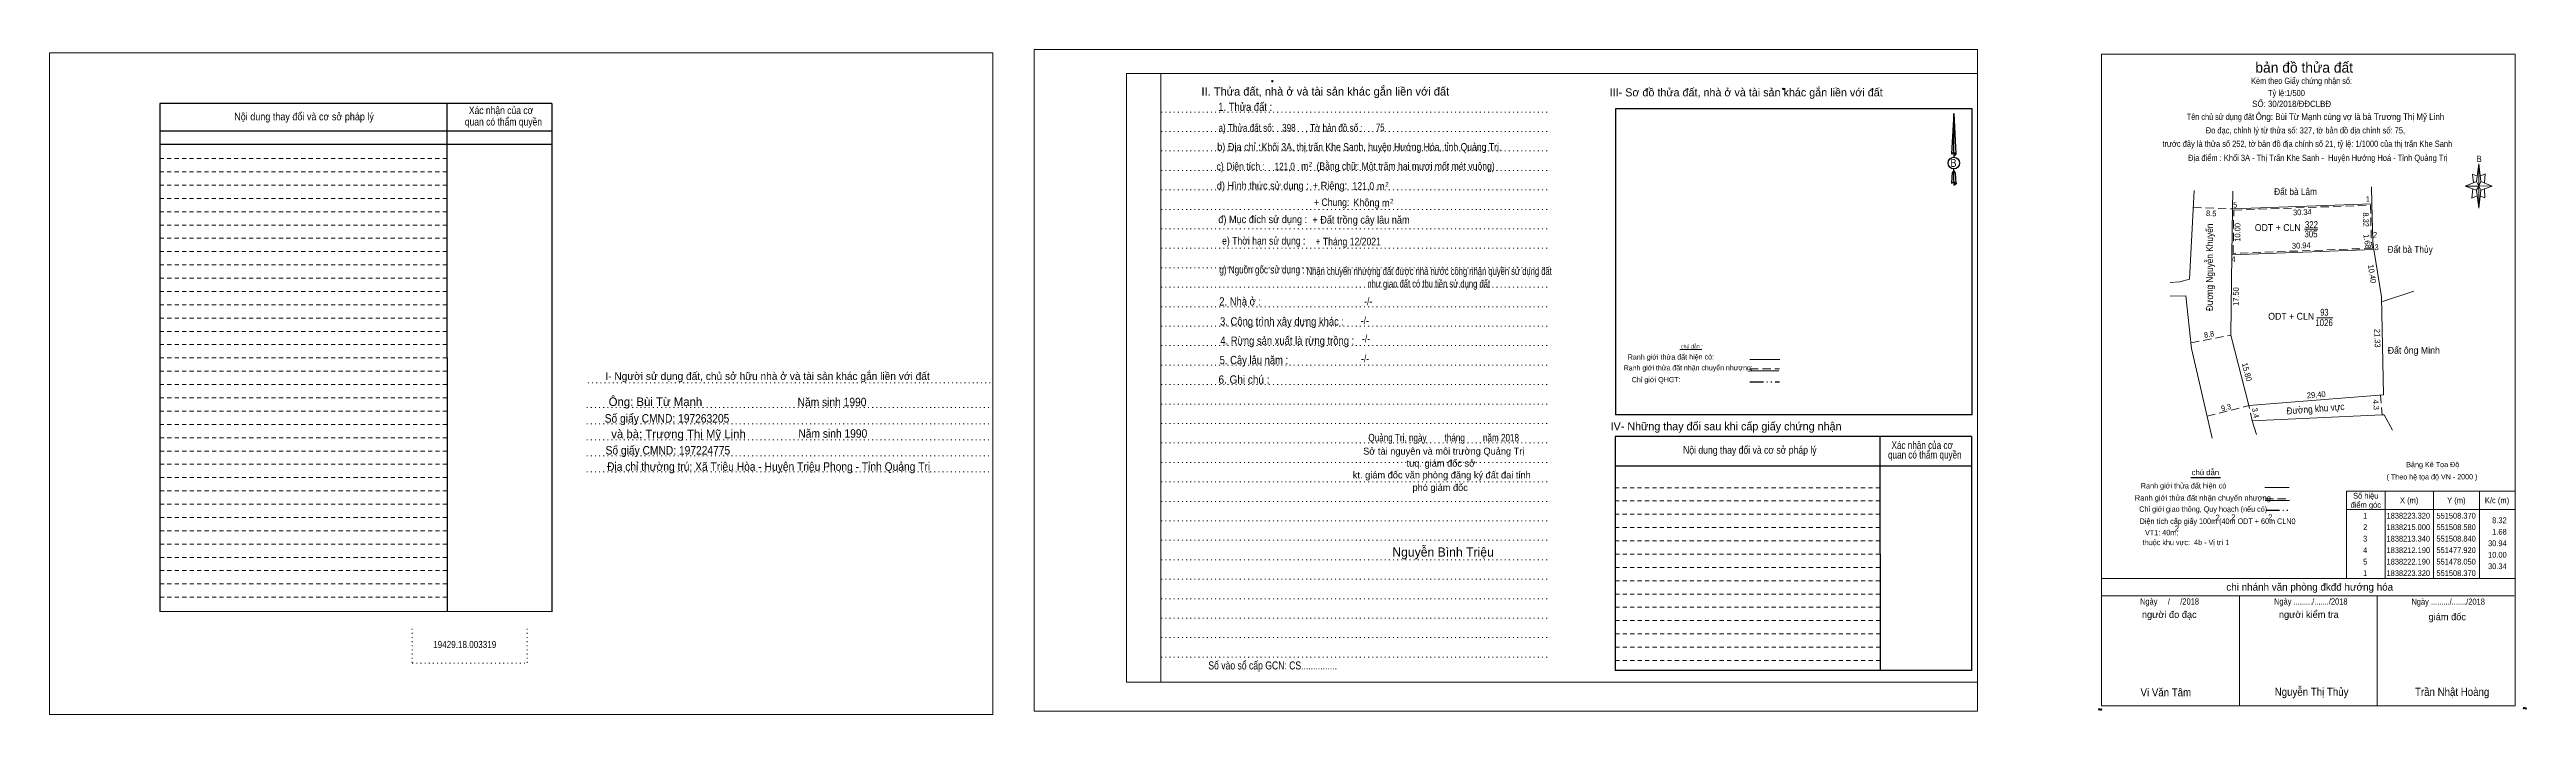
# Model space of a CAD drawing. Header units: metres. Extents: x 550629 to 551542, y 1838112 to 1838258.
# Drawn here: x 551003 to 551542, y 1838112 to 1838257 of the extents above; entities that cross this region are included whole.
import ezdxf
from ezdxf.enums import TextEntityAlignment as Align

# ---------------------------------------------------------------- set-up
doc = ezdxf.new("R2010")
doc.units = ezdxf.units.M
doc.header["$LTSCALE"] = 0.6
doc.header["$PDMODE"] = 32
doc.header["$PDSIZE"] = 0.3
for name, pattern in [('DASH_DOUBLE_DOT', [9.2, 5, -1.2, 0.3, -1.2, 0.3, -1.2]), ('DOTTED', [1.5, 0.3, -1.2]), ('MEDIUM_DASHED', [4.5, 3, -1.5]), ('SHORT_DASHED', [2.7, 1.5, -1.2])]:
    doc.linetypes.add(name, pattern=pattern)
for name, color, linetype, lineweight in [('1', 7, 'DOTTED', 13), ('10', 7, 'Continuous', 13), ('16', 7, 'Continuous', 25), ('18', 7, 'Continuous', 25), ('2', 7, 'SHORT_DASHED', 13), ('28', 7, 'Continuous', 25), ('5', 7, 'Continuous', 13), ('55', 7, 'Continuous', 13), ('63', 7, 'Continuous', 13)]:
    doc.layers.add(name, color=color, linetype=linetype, lineweight=lineweight)
doc.layers.add('34', color=7, linetype='Continuous')

msp = doc.modelspace()

# ---------------------------------------------------------------- linework, layer by layer
at = {"layer": '1', "linetype": 'Continuous'}
for p, q in [((551237.52, 1838251.67), (551422.62, 1838251.67)), ((551237.52, 1838251.67), (551237.52, 1838119.17)), ((551422.62, 1838251.67), (551422.62, 1838118.05)), ((551237.52, 1838119.17), (551422.62, 1838119.17))]:
    msp.add_line(p, q, dxfattribs=at)
at = {"layer": '1'}
for p, q in [((551245.02, 1838251.67), (551245.02, 1838119.17)), ((551245.02, 1838251.67), (551245.02, 1838119.17)), ((551245.1, 1838243.25), (551329.64, 1838243.25)), ((551245.1, 1838239.03), (551329.64, 1838239.03)), ((551245.1, 1838234.79), (551329.64, 1838234.79)), ((551245.1, 1838230.55), (551329.64, 1838230.55)), ((551245.1, 1838226.31), (551329.64, 1838226.31)), ((551245.1, 1838222.07), (551329.64, 1838222.07)), ((551245.1, 1838217.85), (551329.64, 1838217.85)), ((551245.1, 1838213.61), (551329.64, 1838213.61)), ((551245.1, 1838209.37), (551329.64, 1838209.37)), ((551245.1, 1838205.13), (551329.64, 1838205.13)), ((551245.1, 1838200.91), (551329.64, 1838200.91)), ((551245.1, 1838196.67), (551329.64, 1838196.67)), ((551245.1, 1838192.43), (551329.64, 1838192.43)), ((551245.1, 1838188.19), (551329.64, 1838188.19)), ((551120.4, 1838184.35), (551208.46, 1838184.35)), ((551245.1, 1838183.95), (551329.64, 1838183.95)), ((551245.1, 1838179.73), (551329.64, 1838179.73)), ((551120.12, 1838178.95), (551208.16, 1838178.95)), ((551120.12, 1838175.45), (551208.16, 1838175.45)), ((551245.1, 1838175.49), (551329.64, 1838175.49)), ((551120.12, 1838171.95), (551208.16, 1838171.95)), ((551120.12, 1838168.45), (551208.16, 1838168.45)), ((551245.1, 1838171.25), (551329.64, 1838171.25)), ((551120.12, 1838164.95), (551208.16, 1838164.95)), ((551245.1, 1838167.03), (551329.64, 1838167.03)), ((551245.1, 1838162.79), (551329.64, 1838162.79)), ((551245.1, 1838158.53), (551329.64, 1838158.53)), ((551245.1, 1838154.31), (551329.64, 1838154.31)), ((551245.1, 1838150.09), (551329.64, 1838150.09)), ((551245.1, 1838145.83), (551329.64, 1838145.83)), ((551245.1, 1838141.59), (551329.64, 1838141.59)), ((551245.1, 1838137.37), (551329.64, 1838137.37)), ((551082.18, 1838130.81), (551082.18, 1838123.31)), ((551107.16, 1838130.81), (551107.16, 1838123.31)), ((551245.1, 1838133.13), (551329.64, 1838133.13)), ((551245.1, 1838128.89), (551329.64, 1838128.89)), ((551082.18, 1838123.31), (551107.16, 1838123.31)), ((551245.1, 1838124.65), (551329.64, 1838124.65))]:
    msp.add_line(p, q, dxfattribs=at)
at = {"layer": '1', "linetype": 'Continuous'}
for points in [[(551003.28, 1838112.17), (551208.48, 1838112.17), (551208.48, 1838256.17), (551003.28, 1838256.17)], [(551003.28, 1838256.17), (551208.48, 1838256.17), (551208.48, 1838112.17), (551003.28, 1838112.17)], [(551003.28, 1838112.17), (551208.48, 1838112.17), (551208.48, 1838256.17), (551003.28, 1838256.17)], [(551217.42, 1838112.87), (551422.62, 1838112.87), (551422.62, 1838256.87), (551217.42, 1838256.87)], [(551245.02, 1838251.67), (551422.62, 1838251.67), (551422.62, 1838119.17), (551245.02, 1838119.17)]]:
    msp.add_lwpolyline(points, close=True, dxfattribs=at)
at = {"layer": '10', "linetype": 'MEDIUM_DASHED'}
for p, q in [((551469.53, 1838222.48), (551478.05, 1838222.19)), ((551469.06, 1838193.03), (551477.7, 1838194.69)), ((551472.56, 1838177.06), (551481.63, 1838179.39)), ((551482.34, 1838176.08), (551481.63, 1838179.39)), ((551510.24, 1838181.69), (551510.6, 1838177.41))]:
    msp.add_line(p, q, dxfattribs=at)
at = {"layer": '10'}
for p, q in [((551478.05, 1838222.19), (551478.18, 1838226.08)), ((551508.37, 1838223.32), (551508.28, 1838226.97)), ((551493.72, 1838217.81), (551496.61, 1838217.81)), ((551508.84, 1838213.34), (551477.92, 1838212.19)), ((551510.46, 1838203.07), (551510.94, 1838181.75)), ((551517.53, 1838204.32), (551510.48, 1838201.99)), ((551496.42, 1838198.51), (551499.9, 1838198.51)), ((551481.63, 1838179.39), (551477.7, 1838194.69)), ((551481.63, 1838179.39), (551510.94, 1838181.75)), ((551511.04, 1838177.36), (551512.9, 1838174.03))]:
    msp.add_line(p, q, dxfattribs=at)
for points in [[(551469.71, 1838226.18), (551468.75, 1838206.89), (551466.64, 1838206.29), (551464.55, 1838206.17)], [(551477.7, 1838194.69), (551477.92, 1838212.19), (551478.05, 1838222.19)], [(551478.05, 1838222.19), (551508.37, 1838223.32), (551508.58, 1838215)], [(551508.58, 1838215), (551508.84, 1838213.34), (551510.46, 1838203.07)], [(551464.54, 1838203.22), (551467.95, 1838203.3), (551469.19, 1838191.84), (551473.65, 1838172.3)], [(551483.29, 1838173.06), (551482.34, 1838176.08), (551510.6, 1838177.41), (551511.04, 1838177.36)]]:
    msp.add_lwpolyline(points, dxfattribs=at)
at = {"layer": '10', "linetype": 'MEDIUM_DASHED'}
msp.add_lwpolyline([(551508.08, 1838223.01), (551508.28, 1838214.97), (551508.49, 1838213.63), (551478.22, 1838212.5), (551478.35, 1838221.9)], close=True, dxfattribs=at)
at = {"layer": '16'}
msp.add_line((551475.44, 1838163.65), (551469, 1838163.65), dxfattribs=at)
at = {"layer": '18'}
for p, q in [((551417.44, 1838242.97), (551417.9, 1838234.11)), ((551417.44, 1838242.97), (551417.9, 1838234.11)), ((551417.44, 1838242.97), (551417.9, 1838234.11)), ((551417.06, 1838235.51), (551416.98, 1838234.13)), ((551417.44, 1838234.41), (551417.44, 1838234.07)), ((551417.44, 1838234.07), (551417.44, 1838233.81)), ((551417.44, 1838233.81), (551417.44, 1838233.47)), ((551417.44, 1838233.81), (551417.44, 1838233.47)), ((551417.44, 1838233.81), (551417.44, 1838233.47)), ((551417.9, 1838234.11), (551417.9, 1838234.13)), ((551417.44, 1838230.51), (551417.44, 1838230.91)), ((551417.44, 1838230.51), (551417.44, 1838230.91)), ((551417.44, 1838230.51), (551417.44, 1838230.91)), ((551417.44, 1838230.51), (551417.78, 1838230.01)), ((551417.44, 1838230.51), (551417.78, 1838230.01)), ((551417.44, 1838230.51), (551417.78, 1838230.01)), ((551417.44, 1838228.01), (551417.44, 1838227.67)), ((551417.44, 1838227.67), (551417.44, 1838227.41)), ((551417.78, 1838230.01), (551417.9, 1838227.71)), ((551417.78, 1838230.01), (551417.9, 1838227.71)), ((551417.78, 1838230.01), (551417.9, 1838227.71))]:
    msp.add_line(p, q, dxfattribs=at)
for points in [[(551417.44, 1838234.41), (551417.44, 1838242.97), (551417.06, 1838235.51)], [(551417.44, 1838228.01), (551417.44, 1838230.51), (551417.1, 1838230.01), (551417.06, 1838229.07), (551416.98, 1838227.71)]]:
    msp.add_lwpolyline(points, dxfattribs=at)
msp.add_ellipse((551417.4536, 1838232.1647), major_axis=(0, 1.258), ratio=0.983453, dxfattribs=at)
for centre, start_param, end_param in [((551417.454, 1838234.1032), 1.57079633, 3.07445202), ((551417.454, 1838234.1032), 0.06714063, 1.57079633), ((551417.454, 1838234.1032), 4.71238898, 6.28318531), ((551417.454, 1838227.6827), 2.49106941, 3.07427841), ((551417.454, 1838227.6827), 1.57079633, 2.49106941), ((551417.454, 1838227.6827), 0.06714063, 1.57079633), ((551417.454, 1838227.6827), 4.71238898, 6.28318531)]:
    msp.add_ellipse(centre, major_axis=(0.4535, 0), ratio=0.655448, start_param=start_param, end_param=end_param, dxfattribs=at)
msp.add_point((551417.9, 1838227.71), dxfattribs=at)
at = {"layer": '2', "linetype": 'Continuous', "lineweight": 25}
for p, q in [((551112.54, 1838245.13), (551027.28, 1838245.13)), ((551027.28, 1838245.13), (551027.28, 1838134.61)), ((551089.7, 1838245.13), (551089.74, 1838134.53)), ((551112.54, 1838239.09), (551027.38, 1838239.09)), ((551112.54, 1838236.21), (551027.38, 1838236.21))]:
    msp.add_line(p, q, dxfattribs=at)
at = {"layer": '2'}
for p, q in [((551089.7, 1838233.13), (551027.26, 1838233.13)), ((551089.7, 1838230.25), (551027.26, 1838230.25)), ((551089.7, 1838230.25), (551027.28, 1838230.25)), ((551089.7, 1838227.35), (551027.28, 1838227.35)), ((551089.7, 1838224.45), (551027.28, 1838224.45)), ((551089.7, 1838221.57), (551027.28, 1838221.57)), ((551089.7, 1838218.67), (551027.28, 1838218.67)), ((551089.7, 1838215.79), (551027.28, 1838215.79)), ((551089.72, 1838212.89), (551027.28, 1838212.89)), ((551089.72, 1838209.99), (551027.28, 1838209.99)), ((551089.72, 1838207.11), (551027.28, 1838207.11)), ((551089.72, 1838204.21), (551027.28, 1838204.21)), ((551089.72, 1838201.31), (551027.28, 1838201.31)), ((551089.72, 1838198.43), (551027.28, 1838198.43)), ((551089.72, 1838195.53), (551027.28, 1838195.53)), ((551089.72, 1838192.65), (551027.28, 1838192.65)), ((551089.72, 1838189.75), (551027.28, 1838189.75)), ((551089.72, 1838186.85), (551027.28, 1838186.85)), ((551089.72, 1838183.97), (551027.28, 1838183.97)), ((551089.72, 1838181.07), (551027.28, 1838181.07)), ((551089.72, 1838178.17), (551027.28, 1838178.17)), ((551089.72, 1838175.29), (551027.28, 1838175.29)), ((551089.74, 1838172.39), (551027.28, 1838172.39)), ((551089.74, 1838169.49), (551027.28, 1838169.49)), ((551089.74, 1838166.61), (551027.28, 1838166.61)), ((551089.74, 1838163.71), (551027.28, 1838163.71)), ((551089.74, 1838160.83), (551027.28, 1838160.83)), ((551089.74, 1838157.93), (551027.28, 1838157.93)), ((551401.4, 1838158.63), (551343.82, 1838158.63)), ((551089.74, 1838155.03), (551027.28, 1838155.03)), ((551089.74, 1838152.15), (551027.28, 1838152.15)), ((551401.4, 1838155.73), (551343.82, 1838155.73)), ((551401.4, 1838152.83), (551343.82, 1838152.83)), ((551089.74, 1838149.25), (551027.28, 1838149.25)), ((551401.4, 1838149.95), (551343.82, 1838149.95)), ((551401.42, 1838147.05), (551343.82, 1838147.05)), ((551089.74, 1838146.35), (551027.28, 1838146.35)), ((551089.74, 1838143.47), (551027.28, 1838143.47)), ((551401.42, 1838144.17), (551343.82, 1838144.17)), ((551089.74, 1838140.57), (551027.28, 1838140.57)), ((551089.74, 1838137.69), (551027.28, 1838137.69)), ((551401.42, 1838141.27), (551343.82, 1838141.27)), ((551401.42, 1838138.37), (551343.82, 1838138.37)), ((551401.42, 1838135.49), (551343.82, 1838135.49)), ((551401.44, 1838132.59), (551343.82, 1838132.59)), ((551401.44, 1838129.69), (551343.82, 1838129.69)), ((551401.44, 1838126.81), (551343.82, 1838126.81)), ((551401.44, 1838123.91), (551343.82, 1838123.91))]:
    msp.add_line(p, q, dxfattribs=at)
at = {"layer": '2', "linetype": 'Continuous', "lineweight": 25}
msp.add_lwpolyline([(551112.54, 1838245.13), (551112.5, 1838134.49), (551027.28, 1838134.61)], dxfattribs=at)
at = {"layer": '28'}
for p, q in [((551343.9, 1838243.99), (551343.9, 1838177.35)), ((551421.42, 1838177.35), (551343.9, 1838177.35)), ((551401.4, 1838172.65), (551401.44, 1838121.77)), ((551421.34, 1838172.65), (551421.3, 1838121.77)), ((551421.34, 1838166.19), (551343.82, 1838166.19)), ((551421.3, 1838121.77), (551343.82, 1838121.77))]:
    msp.add_line(p, q, dxfattribs=at)
at = {"layer": '28', "linetype": 'SHORT_DASHED', "lineweight": 13}
msp.add_line((551401.4, 1838161.51), (551343.82, 1838161.51), dxfattribs=at)
at = {"layer": '28'}
for points in [[(551421.42, 1838177.35), (551421.42, 1838243.99), (551343.9, 1838243.99)], [(551421.34, 1838172.65), (551343.82, 1838172.65), (551343.82, 1838121.77)]]:
    msp.add_lwpolyline(points, dxfattribs=at)
msp.add_point((551380.36, 1838248.31), dxfattribs=at)
at = {"layer": '5'}
for p, q in [((551531.16, 1838228.13), (551531.66, 1838232.03)), ((551532.06, 1838228.13), (551534.56, 1838227.13)), ((551531.16, 1838226.23), (551528.66, 1838227.13)), ((551532.06, 1838226.23), (551531.66, 1838222.33)), ((551532.96, 1838224.63), (551531.96, 1838225.03)), ((551532.86, 1838226.53), (551532.96, 1838224.63)), ((551485.09, 1838161.55), (551490.37, 1838161.55)), ((551485.18, 1838158.75), (551490.46, 1838158.75)), ((551449.56, 1838141.77), (551539.56, 1838141.77)), ((551449.56, 1838137.97), (551539.36, 1838137.97)), ((551449.56, 1838137.97), (551539.36, 1838137.97)), ((551449.56, 1838137.97), (551539.36, 1838137.97)), ((551479.56, 1838114.07), (551479.56, 1838137.97)), ((551509.56, 1838114.07), (551509.56, 1838137.97))]:
    msp.add_line(p, q, dxfattribs=at)
at = {"layer": '5', "linetype": 'MEDIUM_DASHED'}
msp.add_line((551485.18, 1838159.07), (551490.62, 1838159.07), dxfattribs=at)
at = {"layer": '5', "linetype": 'DASH_DOUBLE_DOT', "lineweight": 25}
msp.add_line((551485.3, 1838156.61), (551490.52, 1838156.61), dxfattribs=at)
at = {"layer": '5'}
for points in [[(551449.56, 1838255.87), (551539.56, 1838255.87), (551539.56, 1838114.07), (551449.56, 1838114.07)], [(551531.66, 1838227.13), (551528.66, 1838227.13), (551531.16, 1838228.13), (551532.06, 1838226.23), (551534.56, 1838227.13), (551531.66, 1838227.23)], [(551531.66, 1838232.03), (551532.06, 1838228.13), (551531.66, 1838227.13)], [(551531.66, 1838227.13), (551531.66, 1838222.33), (551531.16, 1838226.23)]]:
    msp.add_lwpolyline(points, close=True, dxfattribs=at)
for points in [[(551531.66, 1838227.13), (551531.16, 1838228.13), (551528.66, 1838227.13)], [(551531.36, 1838229.33), (551530.26, 1838229.73), (551530.46, 1838227.83)], [(551531.96, 1838229.33), (551533.06, 1838229.83), (551532.86, 1838227.83)], [(551530.36, 1838226.53), (551530.16, 1838224.53), (551531.26, 1838225.03)], [(551531.66, 1838227.13), (551532.06, 1838226.23), (551534.56, 1838227.13)], [(551539.56, 1838114.07), (551449.56, 1838114.07), (551449.56, 1838137.97)]]:
    msp.add_lwpolyline(points, dxfattribs=at)
for p in [(551269.24, 1838249.97), (551449.08, 1838113.29), (551449.48, 1838113.23), (551541.46, 1838113.57), (551541.86, 1838113.49)]:
    msp.add_point(p, dxfattribs=at)
at = {"layer": '55'}
for p, q in [((551357.88, 1838191.61), (551362.62, 1838191.59)), ((551373.1, 1838189.45), (551379.6, 1838189.45)), ((551373.16, 1838186.97), (551379.4, 1838186.97)), ((551373.16, 1838186.97), (551379.4, 1838186.97))]:
    msp.add_line(p, q, dxfattribs=at)
at = {"layer": '55', "linetype": 'DASH_DOUBLE_DOT', "lineweight": 25}
msp.add_line((551373.06, 1838184.59), (551379.56, 1838184.59), dxfattribs=at)
at = {"layer": '55', "linetype": 'MEDIUM_DASHED'}
msp.add_line((551373.14, 1838187.41), (551379.54, 1838187.41), dxfattribs=at)
at = {"layer": '63'}
for p, q in [((551511.26, 1838160.77), (551511.26, 1838141.77)), ((551521.76, 1838160.77), (551521.76, 1838141.77)), ((551531.76, 1838160.77), (551531.76, 1838141.77)), ((551502.86, 1838156.77), (551539.56, 1838156.77))]:
    msp.add_line(p, q, dxfattribs=at)
msp.add_lwpolyline([(551502.86, 1838160.77), (551539.56, 1838160.77), (551539.56, 1838141.77), (551502.86, 1838141.77)], close=True, dxfattribs=at)

# ---------------------------------------------------------------- texts
at = {"layer": '10'}
for s, height, width, p in [(' 5', 1.25, 0.8, (551479.11, 1838222.47)), (' 1', 1.25, 0.75, (551507.92, 1838223.66)), ('ODT + CLN', 1.5, 0.95, (551492.92, 1838217.37)), (' 2', 1.25, 0.85, (551509.53, 1838215.9)), (' 4', 1.25, 0.85, (551478.76, 1838210.62)), (' 3', 1.25, 0.8, (551509.85, 1838213.22)), ('ODT + CLN', 1.5, 0.95, (551495.84, 1838198.07))]:
    msp.add_text(s, height=height, dxfattribs=dict(at, width=width)).set_placement(p, align=Align.RIGHT)
for s, width, p in [('Đất bà Lâm', 0.9, (551491.795, 1838225.19)), ('305', 0.85, (551495.145, 1838215.99)), ('322', 0.85, (551495.25, 1838218.02)), ('Đất bà Thủy', 0.9, (551516.715, 1838212.63)), ('1026', 0.85, (551497.99, 1838196.69)), ('93', 0.8, (551498.06, 1838198.94)), ('Đất ông Minh', 0.95, (551517.51, 1838190.66))]:
    msp.add_text(s, height=1.5, dxfattribs=dict(at, width=width)).set_placement(p, align=Align.CENTER)
for s, height, rotation, width, p in [('Đương Nguyễn Khuyến', 1.5, 90, 0.9, (551473.84, 1838209.47)), ('8.5', 1.2, 358.051, 0.85, (551473.4246, 1838220.6175)), ('10.00', 1.25, 89.255, 0.85, (551479.7837, 1838217.0719)), ('30.34', 1.25, 2.134, 0.85, (551493.2867, 1838220.8485)), ('8.32', 1.25, 271.446, 0.85, (551506.4657, 1838219.8258)), ('30.94', 1.25, 2.13, 0.85, (551493.0568, 1838213.5983)), ('1.68', 1.25, 278.902, 0.9, (551506.7692, 1838215.0167)), ('10.40', 1.25, 278.964, 0.9, (551507.8185, 1838207.9474)), ('17.50', 1.25, 89.28, 0.85, (551479.4429, 1838203.1021)), ('8.8', 1.2, 10.876, 0.95, (551473.0818, 1838194.3082)), ('21.33', 1.25, 271.29, 0.85, (551508.9704, 1838194.0341)), ('15.80', 1.25, 284.406, 0.95, (551480.6018, 1838186.5455)), ('Đường khu vực', 1.5, 4.603, 0.9, (551496.1698, 1838177.9555)), ('29.40', 1.25, 4.603, 0.9, (551496.3298, 1838181.1298)), ('4.3', 1.2, 274.808, 0.85, (551508.702, 1838179.5353))]:
    msp.add_text(s, height=height, rotation=rotation, dxfattribs=dict(at, width=width)).set_placement(p, align=Align.CENTER)
for s, rotation, p in [('9.3', 14.407, (551476.8357, 1838178.3986)), ('3.4', 282.107, (551482.5072, 1838177.6708))]:
    msp.add_text(s, height=1.2, rotation=rotation, dxfattribs=at).set_placement(p, align=Align.CENTER)
at = {"layer": '16', "width": 0.8}
for p in [(551465.995, 1838152.07), (551474.845, 1838154.44), (551478.265, 1838154.54), (551486.285, 1838154.54)]:
    msp.add_text('2', height=1.2, dxfattribs=at).set_placement(p, align=Align.CENTER)
at = {"layer": '18'}
for s, height, p in [('II. Thửa đất, nhà ở và tài sản khác gắn liền với đất', 1.8, (551280.76, 1838246.85)), ('Sở tài nguyên và môi trường Quảng Trị', 1.5, (551306.53, 1838168.72)), ('kt. giám đốc văn phòng đăng ký đất đai tỉnh', 1.5, (551306.095, 1838163.54)), ('tuq. giám đốc sở', 1.5, (551305.9, 1838166.09)), ('phó giám đốc', 1.5, (551305.745, 1838160.81)), ('Nguyễn Bình Triệu', 1.98, (551306.375, 1838146.53))]:
    msp.add_text(s, height=height, dxfattribs=at).set_placement(p, align=Align.CENTER)
for s, height, width, p in [('1. Thửa đất :', 1.8, 0.85, (551263.345, 1838243.49)), ('a) Thửa đất số:              , Tờ bản đồ số : ', 1.65, 0.8, (551273.46, 1838238.99)), ('398', 1.65, 0.8, (551272.84, 1838239.03)), ('75', 1.65, 0.75, (551292.715, 1838239.11)), ('b) Địa chỉ : ', 1.65, 0.9, (551262.27, 1838234.87)), (' Khối 3A, thị trấn Khe Sanh, huyện Hướng Hóa, tỉnh Quảng Trị.', 1.65, 0.85, (551292.72, 1838234.85)), ('B', 1.728, 0.85, (551417.385, 1838231.33)), ('c) Diện tích :                                                   ', 1.65, 0.85, (551275.655, 1838230.63)), ('d) Hình thức sử dụng :', 1.65, 0.9, (551267.155, 1838226.43)), ('121,0', 1.65, 0.8, (551271.935, 1838230.59)), (' m', 1.65, 0.85, (551276.035, 1838230.67)), ('2', 1, 0.75, (551277.525, 1838231.39)), ('+ Riêng: ', 1.65, 0.9, (551282.055, 1838226.45)), ('(Bằng chữ: Một trăm hai mươi mốt mét vuông)', 1.65, 0.85, (551298.225, 1838230.66)), ('121,0', 1.65, 0.85, (551289.035, 1838226.35)), (' m', 1.65, 0.9, (551292.545, 1838226.3)), ('2', 1, 0.8, (551294.16, 1838227.02)), ('       + Chung:', 1.65, 0.85, (551280.32, 1838222.82)), ('Không', 1.65, 0.9, (551289.69, 1838222.75)), (' m', 1.65, 0.9, (551293.635, 1838222.67)), ('2', 1, 0.8, (551295.23, 1838223.39)), ('đ) Mục đích sử dụng :', 1.65, 0.9, (551267.155, 1838219.09)), ('+ Đất trồng cây lâu năm ', 1.65, 0.9, (551288.795, 1838219)), ('e) Thời hạn sử dụng :', 1.65, 0.85, (551267.375, 1838214.43)), ('+ Tháng 12/2021', 1.65, 0.85, (551285.735, 1838214.26)), ('g) Nguồn gốc sử dụng :', 1.65, 0.8, (551266.98, 1838208.14)), ('Nhận chuyển nhượng đất được nhà nước công nhận quyền sử dụng đất ', 1.65, 0.75, (551303.59, 1838207.83)), ('như giao đất có thu tiền sử dụng đất', 1.65, 0.75, (551303.245, 1838205.08)), ('2. Nhà ở :', 1.8, 0.85, (551262.235, 1838201.16)), ('3. Công trình xây dựng khác :', 1.8, 0.85, (551271.35, 1838196.8)), ('5. Cây lâu năm :', 1.8, 0.85, (551265.23, 1838188.4)), ('4. Rừng sản xuất là rừng trồng :', 1.8, 0.85, (551272.485, 1838192.62)), ('6. Ghi chú :', 1.8, 0.9, (551263.075, 1838184.16)), ('Quảng Trị, ngày        tháng        năm 2018', 1.65, 0.8, (551306.505, 1838171.58)), ('19429.18.003319', 1.55, 0.85, (551093.58, 1838126.63)), ('Số vào sổ cấp GCN: CS...............', 1.75, 0.8, (551269.31, 1838121.97))]:
    msp.add_text(s, height=height, dxfattribs=dict(at, width=width)).set_placement(p, align=Align.CENTER)
at = {"layer": '2'}
for s, height, width, p in [('Xác nhận của cơ', 1.63, 0.85, (551101.475, 1838242.83)), ('Xác nhận của cơ', 1.63, 0.85, (551101.475, 1838242.83)), ('Tỷ lệ:1/500', 1.35, 0.9, (551489.81, 1838246.73)), ('Nội dung thay đổi và cơ sở pháp lý', 1.63, 0.9, (551058.64, 1838241.47)), ('Nội dung thay đổi và cơ sở pháp lý', 1.63, 0.9, (551058.64, 1838241.47)), (' quan có thẩm quyền', 1.63, 0.85, (551101.745, 1838240.33)), (' quan có thẩm quyền', 1.63, 0.85, (551101.745, 1838240.33))]:
    msp.add_text(s, height=height, dxfattribs=dict(at, width=width)).set_placement(p, align=Align.CENTER)
at = {"layer": '28'}
for s, height, p in [('III- Sơ đồ thửa đất, nhà ở và tài sản khác gắn liền với đất', 1.75, (551372.3, 1838246.67)), ('I- Người sử dụng đất, chủ sở hữu nhà ở và tài sản khác gắn liền với đất', 1.653, (551159.445, 1838184.97)), ('Ông: Bùi Từ Mạnh', 1.85, (551135.065, 1838179.3)), ('và bà: Trương Thị Mỹ Linh', 1.85, (551140.08, 1838172.28)), ('IV- Những thay đổi sau khi cấp giấy chứng nhận', 1.75, (551367.925, 1838174.01))]:
    msp.add_text(s, height=height, dxfattribs=at).set_placement(p, align=Align.CENTER)
for s, height, width, p in [('-/-', 1.65, 0.85, (551290.095, 1838201.26)), ('-/-', 1.65, 0.85, (551289.355, 1838197.06)), ('-/-', 1.65, 0.85, (551289.415, 1838188.8)), ('-/-', 1.65, 0.85, (551289.615, 1838193.12)), ('Năm sinh 1990', 1.85, 0.9, (551173.465, 1838179.24)), ('Số giấy CMND: 197263205', 1.85, 0.9, (551137.58, 1838175.68)), ('Năm sinh 1990', 1.85, 0.9, (551173.645, 1838172.39)), ('Số giấy CMND: 197224775', 1.85, 0.9, (551137.77, 1838168.74)), ('Nội dung thay đổi và cơ sở pháp lý', 1.65, 0.85, (551373.09, 1838168.91)), (' quan có thẩm quyền', 1.65, 0.8, (551410.905, 1838167.87)), ('Xác nhận của cơ', 1.65, 0.8, (551410.575, 1838169.95)), ('Địa chỉ thường trú: Xã Triệu Hòa - Huyện Triệu Phong - Tỉnh Quảng Trị', 1.85, 0.9, (551159.68, 1838165.2))]:
    msp.add_text(s, height=height, dxfattribs=dict(at, width=width)).set_placement(p, align=Align.CENTER)
at = {"layer": '34', "width": 0.9}
msp.add_text('Ông: Bùi Từ Mạnh cùng vợ là bà Trương Thị Mỹ Linh', height=1.44, dxfattribs=at).set_placement((551483.12, 1838241.53))
at = {"layer": '5'}
for s, height, width, p in [('Kèm theo Giấy chứng nhận số: ', 1.35, 0.85, (551493.325, 1838249.37)), ('SỐ: 30/2018/ĐĐCLBĐ', 1.35, 0.95, (551490.935, 1838244.37)), ('Tên chủ sử dụng đất', 1.35, 0.85, (551475.445, 1838241.55)), ('Đo đạc, chỉnh lý từ thửa số: 327, tờ bản đồ địa chính số: 75, ', 1.35, 0.9, (551494.165, 1838238.61)), ('trước đây là thửa số 252, tờ bản đồ địa chính số 21, tỷ lệ: 1/1000 của thị trấn Khe Sanh', 1.35, 0.9, (551494.345, 1838235.69)), ('Địa điểm : Khối 3A - Thị Trấn Khe Sanh -  Huyện Hướng Hoá - Tỉnh Quảng Trị ', 1.35, 0.9, (551496.865, 1838232.62)), ('B', 1.378, 0.8, (551531.74, 1838232.39)), ('chú dẫn', 1.2, 1.05, (551472.16, 1838164.25)), ('Chỉ giới giao thông, Quy hoạch (nếu có)', 1.2, 0.9, (551471.695, 1838156.27)), ('Ranh giới thửa đất hiện có ', 1.2, 0.9, (551467.635, 1838161.35)), ('Ranh giới thửa đất nhận chuyển nhượng', 1.2, 0.85, (551471.625, 1838158.69)), ('VT1: 40m; ', 1.2, 0.9, (551462.88, 1838151.15)), ('Diện tích cấp giấy 100m (40m ODT + 60m CLN0', 1.2, 0.9, (551474.83, 1838153.63)), ('thuộc khu vực:  4b - Vị trí 1', 1.2, 0.9, (551467.965, 1838149.02)), ('Ngày     /     /2018', 1.35, 0.9, (551464.375, 1838136.09)), ('Ngày ........./......./2018', 1.35, 0.9, (551495.1, 1838136.09)), ('Ngày ........./......./2018', 1.35, 0.9, (551524.98, 1838136.05)), ('Vi Văn Tâm', 1.75, 0.9, (551463.575, 1838116.11)), ('Nguyễn Thị Thủy', 1.75, 0.9, (551495.275, 1838116.23)), ('Trần Nhật Hoàng', 1.75, 0.9, (551525.85, 1838116.22))]:
    msp.add_text(s, height=height, dxfattribs=dict(at, width=width)).set_placement(p, align=Align.CENTER)
for s, height, p in [('bản đồ thửa đất', 2.25, (551493.665, 1838251.83)), ('chi nhánh văn phòng đkđđ hướng hóa', 1.6, (551494.87, 1838139.13)), ('người đo đạc', 1.5, (551464.325, 1838133.17)), ('người kiểm tra', 1.5, (551494.675, 1838133.19)), ('giám đốc', 1.5, (551524.785, 1838132.68))]:
    msp.add_text(s, height=height, dxfattribs=at).set_placement(p, align=Align.CENTER)
at = {"layer": '55'}
for s, height, width, p in [('Ranh giới thửa đất hiện có:', 1.13, 0.9, (551355.9238, 1838189.4076)), ('Ranh giới thửa đất nhận chuyển nhượng:', 1.12, 0.85, (551359.7038, 1838187.0562)), ('Chỉ giới QHGT:', 1.125, 0.9, (551352.7288, 1838184.4804)), ('( Theo hệ tọa độ VN - 2000 )', 1.13, 0.9, (551521.4688, 1838163.3189))]:
    msp.add_text(s, height=height, rotation=0.127, dxfattribs=dict(at, width=width)).set_placement(p, align=Align.CENTER)
for s, height, rotation, p in [('chú dẫn :', 0.8323, 359.976, (551360.4748, 1838191.8288)), ('Bảng Kê Tọa Độ', 1.13, 0.127, (551521.6288, 1838165.9933))]:
    msp.add_text(s, height=height, rotation=rotation, dxfattribs=at).set_placement(p, align=Align.CENTER)
at = {"layer": '63'}
for s, width, p in [('điểm góc', 0.9, (551507.06, 1838157.15)), ('Số hiệu', 0.85, (551507.06, 1838159.15)), ('X (m)', 0.95, (551516.51, 1838158.15)), ('Y (m)', 0.95, (551526.765, 1838158.15)), ('K/c (m)', 0.95, (551535.605, 1838158.15)), (' 2', 0.85, (551506.715, 1838152.3)), (' 1', 0.75, (551506.71, 1838154.8)), ('1838223.320', 0.85, (551516.31, 1838154.8)), ('1838215.000', 0.85, (551516.31, 1838152.3)), ('551508.370', 0.85, (551526.71, 1838154.8)), ('551508.580', 0.85, (551526.71, 1838152.3)), (' 4', 0.85, (551506.71, 1838147.3)), (' 3', 0.8, (551506.705, 1838149.8)), ('1838213.340', 0.85, (551516.31, 1838149.8)), ('1838212.190', 0.85, (551516.31, 1838147.3)), ('551508.840', 0.85, (551526.71, 1838149.8)), ('551477.920', 0.85, (551526.71, 1838147.3)), (' 5', 0.8, (551506.715, 1838144.8)), (' 1', 0.75, (551506.71, 1838142.3)), ('1838222.190', 0.85, (551516.31, 1838144.8)), ('1838223.320', 0.85, (551516.31, 1838142.3)), ('551478.050', 0.85, (551526.71, 1838144.8)), ('551508.370', 0.85, (551526.71, 1838142.3))]:
    msp.add_text(s, height=1.25, dxfattribs=dict(at, width=width)).set_placement(p, align=Align.CENTER)
at = {"layer": '63', "width": 0.85}
for s, p in [('8.32', (551537.71, 1838153.8)), ('1.68', (551537.71, 1838151.3)), ('30.94', (551537.71, 1838148.8)), ('10.00', (551537.71, 1838146.3)), ('30.34', (551537.71, 1838143.8))]:
    msp.add_text(s, height=1.25, dxfattribs=at).set_placement(p, align=Align.RIGHT)

doc.saveas('drawing.dxf')
